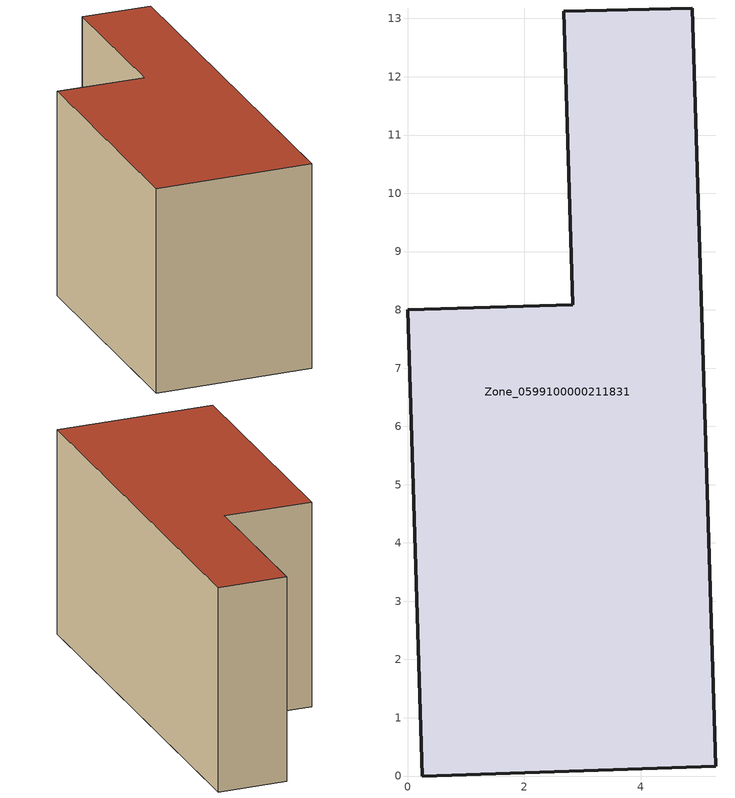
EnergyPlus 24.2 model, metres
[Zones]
Zone_0599100000211831
 floor ground (C_G): 2.68,13.12 4.88,13.18 5.28,0.17 0.25,0 0,8 2.83,8.09 z0
 wall outside (C_F): 0.25,0 5.28,0.17 4.88,13.18 2.68,13.12 2.83,8.09 0,8 0.25,0 z0:6.68
 roof outside (C_R): 4.88,13.18 2.68,13.12 2.83,8.09 0,8 0.25,0 5.28,0.17 z6.68
[BUILDING]
Pand.0599100000211831: North Axis=0; Terrain=City; Loads Convergence Tolerance Value=0.04; Temperature Convergence Tolerance Value=0.4; Solar Distribution=FullExterior; Maximum Number of Warmup Days=25; Minimum Number of Warmup Days=1
[Site:Location]
Rotterdam.The.Hague.AP_ZH_NLD Design_Conditions: Latitude=51.96; Longitude=4.45; Time Zone=1; Elevation=-4.5
[SITE:GROUNDTEMPERATURE:BUILDINGSURFACE]
18, 18, 18, 18, 18, 18, 18, 18, 18, 18, 18, 18
[MATERIAL] Thermal Absorptance=0.9; Solar Absorptance=0.7; Visible Absorptance=0.7
Name | Roughness | Thickness | Conductivity | Density | Specific Heat
G.TC.1946 | MediumSmooth | 0.15 | 1 | 540 | 1210
F.TC.1946 | Rough | 0.3 | 0.857143 | 1920 | 840
R.TC.1946 | MediumRough | 0.2 | 0.909091 | 1500 | 1000
[CONSTRUCTION]
C_G: G.TC.1946
C_F: F.TC.1946
C_R: R.TC.1946
[ZONE]
Zone_0599100000211831: Type=1; Multiplier=1; Ceiling Height=Autocalculate; Volume=Autocalculate; Floor Area=autocalculate; Part of Total Floor Area=Yes
[ZONEINFILTRATION:DESIGNFLOWRATE]
Infil_Zone_0599100000211831: Zone or ZoneList or Space or SpaceList=Zone_0599100000211831; Schedule=AlwaysOn; Design Flow Rate Calculation Method=Flow/Area; Flow Rate per Floor Area=0.003; Constant Term Coefficient=1; Temperature Term Coefficient=0; Velocity Term Coefficient=0; Velocity Squared Term Coefficient=0
[HVACTEMPLATE:ZONE:IDEALLOADSAIRSYSTEM]
Zone_0599100000211831: Maximum Heating Supply Air Temperature=50; Minimum Cooling Supply Air Temperature=13; Maximum Heating Supply Air Humidity Ratio=0.0156; Minimum Cooling Supply Air Humidity Ratio=0.0077; Heating Limit=NoLimit; Cooling Limit=NoLimit; Dehumidification Control Type=ConstantSensibleHeatRatio; Cooling Sensible Heat Ratio=0.7; Dehumidification Setpoint=60; Humidification Control Type=None; Humidification Setpoint=30; Outdoor Air Method=None; Outdoor Air Flow Rate per Person=0.00944; Outdoor Air Flow Rate per Zone Floor Area=0; Outdoor Air Flow Rate per Zone=0; Demand Controlled Ventilation Type=None; Outdoor Air Economizer Type=NoEconomizer; Heat Recovery Type=None; Sensible Heat Recovery Effectiveness=0.7; Latent Heat Recovery Effectiveness=0.65
[ZONECONTROL:THERMOSTAT]
ThermostatControl_Zone_0599100000211831: Zone or ZoneList=Zone_0599100000211831; Control Type Schedule=DualSetpointControlType; Control 1=Thermostat_Zone_0599100000211831; Temperature Difference Between Cutout And Setpoint=0
[THERMOSTATSETPOINT:DUALSETPOINT]
Thermostat_Zone_0599100000211831: Heating Setpoint Temperature Schedule=HeatingSetpoint_Zone_0599100000211831; Cooling Setpoint Temperature Schedule=CoolingSetpoint_Zone_0599100000211831
[SCHEDULE:COMPACT]
HeatingSetpoint_Zone_0599100000211831: Through: 12/31, For: AllDays, Until: 24:00, 21
CoolingSetpoint_Zone_0599100000211831: Through: 12/31, For: AllDays, Until: 24:00, 24
DualSetpointControlType: Through: 12/31, For: AllDays, Until: 24:00, 4
AlwaysOn: Through: 12/31, For: AllDays, Until: 24:00, 1
